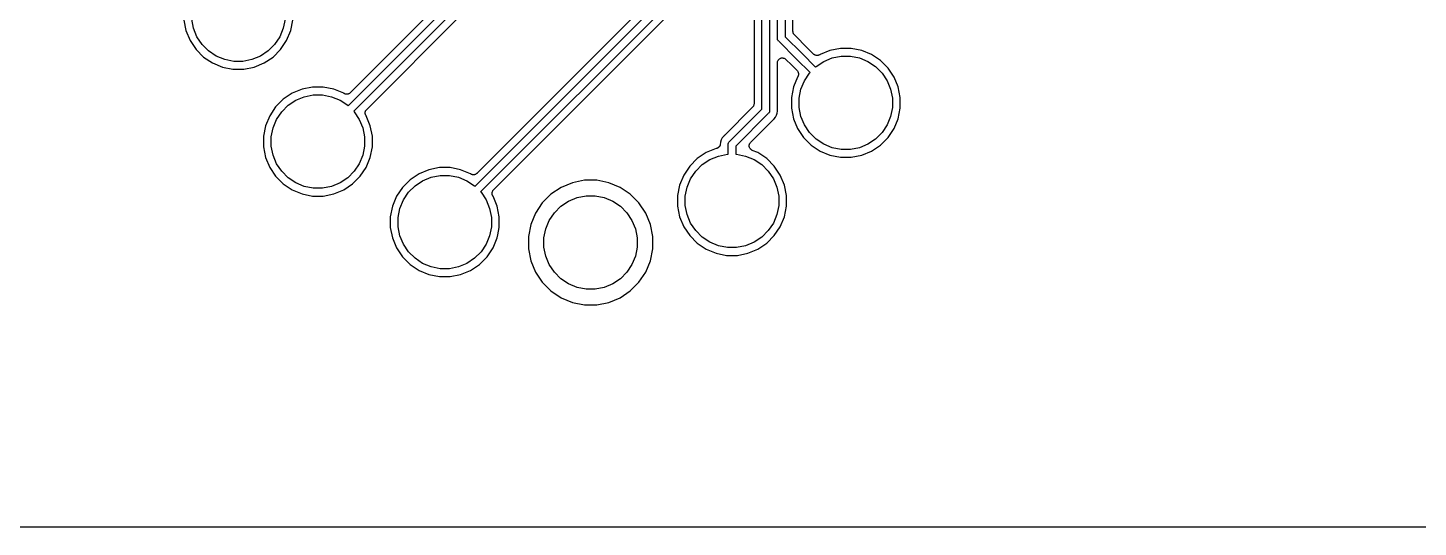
# Model space of a CAD drawing. Extents: x 69 to 176, y -105 to -48.
# Drawn here: x 104.31 to 140.03, y -105.19 to -92.36 of the extents above; entities that cross this region are included whole.
import ezdxf

# ---------------------------------------------------------------- set-up
doc = ezdxf.new("R2010")
doc.units = 0
doc.layers.add('BLACK', color=7, linetype='CONTINUOUS')

msp = doc.modelspace()

# ---------------------------------------------------------------- linework, layer by layer
at = {"layer": 'BLACK', "linetype": 'CONTINUOUS'}
for p, q in [((122.966, -82.6218), (122.966, -94.3111)), ((123.166, -94.4466), (123.166, -82.6057)), ((123.366, -82.6422), (123.366, -94.4831)), ((123.566, -92.6225), (123.566, -82.7899)), ((123.766, -82.8264), (123.766, -92.586)), ((123.966, -92.4505), (123.966, -84.4445)), ((115.798, -96.4296), (120.839, -91.3887)), ((120.602, -91.3431), (115.849, -96.0959)), ((112.54, -94.362), (115.165, -91.7364)), ((114.928, -91.6908), (112.59, -94.0283)), ((121.007, -91.5043), (115.94, -96.571)), ((116.274, -96.5201), (121.137, -91.6571)), ((108.565, -92.3714), (108.519, -92.1397)), ((110.917, -92.1397), (110.871, -92.3714)), ((115.332, -91.852), (112.681, -94.5035)), ((113.015, -94.4526), (115.463, -92.0048)), ((108.319, -92.1594), (108.373, -92.4297)), ((108.373, -92.4297), (108.478, -92.6843)), ((108.655, -92.5895), (108.565, -92.3714)), ((110.871, -92.3714), (110.78, -92.5895)), ((110.958, -92.6843), (111.063, -92.4297)), ((111.063, -92.4297), (111.117, -92.1594)), ((123.967, -92.4622), (123.966, -92.4505)), ((123.968, -92.4739), (123.967, -92.4622)), ((123.969, -92.4745), (123.968, -92.4739)), ((123.969, -92.4752), (123.969, -92.4745)), ((123.972, -92.4864), (123.969, -92.4752)), ((123.975, -92.4977), (123.972, -92.4864)), ((123.976, -92.4983), (123.975, -92.4977)), ((123.976, -92.4989), (123.976, -92.4983)), ((123.981, -92.5093), (123.976, -92.4989)), ((123.987, -92.5197), (123.981, -92.5093)), ((108.478, -92.6843), (108.631, -92.9134)), ((108.787, -92.7859), (108.655, -92.5895)), ((108.954, -92.9529), (108.787, -92.7859)), ((110.649, -92.7859), (110.482, -92.9529)), ((110.78, -92.5895), (110.649, -92.7859)), ((110.804, -92.9134), (110.958, -92.6843)), ((123.566, -92.6274), (123.566, -92.6225)), ((123.568, -92.647), (123.566, -92.6274)), ((123.572, -92.6618), (123.568, -92.647)), ((123.573, -92.6659), (123.572, -92.6618)), ((123.583, -92.6832), (123.573, -92.6659)), ((123.595, -92.6985), (123.583, -92.6832)), ((123.599, -92.7016), (123.595, -92.6985)), ((124.057, -93.1601), (123.599, -92.7016)), ((123.766, -92.586), (124.199, -93.0187)), ((123.987, -92.5202), (123.987, -92.5197)), ((123.987, -92.5208), (123.987, -92.5202)), ((123.995, -92.5299), (123.987, -92.5208)), ((124.002, -92.5391), (123.995, -92.5299)), ((124.003, -92.54), (124.002, -92.5391)), ((124.003, -92.5403), (124.003, -92.54)), ((124.003, -92.54), (124.003, -92.54)), ((124.003, -92.54), (124.003, -92.54)), ((124.352, -92.8886), (124.003, -92.5403)), ((108.631, -92.9134), (108.826, -93.1082)), ((108.826, -93.1082), (109.055, -93.2613)), ((109.15, -93.0841), (108.954, -92.9529)), ((109.368, -93.1745), (109.15, -93.0841)), ((109.6, -93.2205), (109.368, -93.1745)), ((109.836, -93.2205), (109.6, -93.2205)), ((110.068, -93.1745), (109.836, -93.2205)), ((110.286, -93.0841), (110.068, -93.1745)), ((110.482, -92.9529), (110.286, -93.0841)), ((110.38, -93.2613), (110.61, -93.1082)), ((110.61, -93.1082), (110.804, -92.9134)), ((123.569, -93.2319), (123.573, -93.2202)), ((123.573, -93.2202), (123.576, -93.2086)), ((123.576, -93.2082), (123.582, -93.1976)), ((123.576, -93.2085), (123.576, -93.2082)), ((123.576, -93.2086), (123.576, -93.2085)), ((123.582, -93.1976), (123.588, -93.1869)), ((123.588, -93.1865), (123.596, -93.1773)), ((123.588, -93.1867), (123.588, -93.1865)), ((123.588, -93.1869), (123.588, -93.1867)), ((123.596, -93.1773), (123.604, -93.1678)), ((123.604, -93.1675), (123.614, -93.1599)), ((123.604, -93.1677), (123.604, -93.1675)), ((123.604, -93.1678), (123.604, -93.1677)), ((123.614, -93.1599), (123.623, -93.1522)), ((123.623, -93.1521), (123.624, -93.152)), ((123.623, -93.1522), (123.623, -93.1521)), ((123.624, -93.152), (123.634, -93.1464)), ((123.634, -93.1464), (123.645, -93.1407)), ((123.645, -93.1406), (123.646, -93.1405)), ((123.645, -93.1407), (123.645, -93.1406)), ((123.646, -93.1405), (123.657, -93.1371)), ((123.657, -93.1371), (123.669, -93.1336)), ((123.669, -93.1335), (123.682, -93.1324)), ((123.669, -93.1336), (123.669, -93.1335)), ((123.669, -93.1336), (123.669, -93.1336)), ((123.682, -93.1324), (123.694, -93.1313)), ((123.694, -93.1313), (123.694, -93.1313)), ((123.694, -93.1313), (123.694, -93.1313)), ((123.694, -93.1313), (123.706, -93.1325)), ((123.706, -93.1325), (123.718, -93.1338)), ((123.718, -93.1338), (123.719, -93.1338)), ((123.719, -93.1338), (123.719, -93.1339)), ((123.719, -93.1339), (123.73, -93.1375)), ((123.73, -93.1375), (123.742, -93.141)), ((123.742, -93.141), (123.742, -93.1411)), ((123.742, -93.1411), (123.742, -93.1412)), ((123.742, -93.1412), (123.753, -93.1471)), ((123.753, -93.1471), (123.764, -93.1527)), ((123.764, -93.1527), (123.764, -93.1529)), ((123.764, -93.1529), (123.764, -93.153)), ((123.764, -93.153), (123.774, -93.1607)), ((123.774, -93.1607), (123.783, -93.1685)), ((123.783, -93.1685), (123.927, -93.3129)), ((124.405, -93.5078), (124.057, -93.1601)), ((124.057, -93.1601), (124.057, -93.1601)), ((124.199, -93.0187), (124.199, -93.0187)), ((124.199, -93.0187), (124.547, -93.3664)), ((124.496, -93.0326), (124.352, -92.8886)), ((124.352, -92.8886), (124.352, -92.8886)), ((124.505, -93.0402), (124.496, -93.0326)), ((124.514, -93.0478), (124.505, -93.0402)), ((124.514, -93.048), (124.514, -93.0478)), ((124.515, -93.0484), (124.514, -93.048)), ((124.525, -93.054), (124.515, -93.0484)), ((124.536, -93.0597), (124.525, -93.054)), ((124.536, -93.0598), (124.536, -93.0597)), ((124.537, -93.0601), (124.536, -93.0598)), ((124.548, -93.0636), (124.537, -93.0601)), ((124.559, -93.0671), (124.548, -93.0636)), ((124.56, -93.0672), (124.559, -93.0671)), ((124.559, -93.3536), (124.756, -93.2224)), ((124.56, -93.0673), (124.56, -93.0672)), ((124.572, -93.0685), (124.56, -93.0673)), ((124.584, -93.0698), (124.572, -93.0685)), ((124.585, -93.0698), (124.584, -93.0698)), ((124.597, -93.0687), (124.585, -93.0698)), ((124.585, -93.0698), (124.585, -93.0698)), ((124.609, -93.0677), (124.597, -93.0687)), ((124.61, -93.0675), (124.609, -93.0675)), ((124.609, -93.0675), (124.609, -93.0677)), ((124.621, -93.0641), (124.61, -93.0675)), ((124.633, -93.0608), (124.621, -93.0641)), ((124.644, -93.0549), (124.633, -93.0604)), ((124.633, -93.0604), (124.633, -93.0606)), ((124.633, -93.0606), (124.633, -93.0608)), ((124.655, -93.0494), (124.644, -93.0549)), ((124.656, -93.0484), (124.655, -93.0488)), ((124.655, -93.0488), (124.655, -93.0489)), ((124.655, -93.0489), (124.655, -93.0489)), ((124.655, -93.0489), (124.655, -93.0494)), ((124.661, -93.0451), (124.656, -93.0484)), ((124.916, -92.9397), (124.661, -93.0451)), ((124.756, -93.2224), (124.974, -93.132)), ((125.186, -92.8859), (124.916, -92.9397)), ((124.974, -93.132), (125.206, -93.0859)), ((125.461, -92.8859), (125.186, -92.8859)), ((125.206, -93.0859), (125.442, -93.0859)), ((125.442, -93.0859), (125.673, -93.132)), ((125.732, -92.9397), (125.461, -92.8859)), ((125.673, -93.132), (125.891, -93.2224)), ((125.986, -93.0451), (125.732, -92.9397)), ((125.891, -93.2224), (126.088, -93.3536)), ((126.215, -93.1982), (125.986, -93.0451)), ((126.41, -93.3931), (126.215, -93.1982)), ((109.055, -93.2613), (109.31, -93.3668)), ((109.31, -93.3668), (109.58, -93.4205)), ((109.58, -93.4205), (109.856, -93.4205)), ((109.856, -93.4205), (110.126, -93.3668)), ((110.126, -93.3668), (110.38, -93.2613)), ((123.566, -93.2565), (123.568, -93.2443)), ((123.566, -93.2569), (123.566, -93.2565)), ((123.566, -93.257), (123.566, -93.2569)), ((123.566, -93.2569), (123.566, -93.2569)), ((123.566, -93.2583), (123.566, -93.257)), ((123.566, -94.467), (123.566, -93.2583)), ((123.568, -93.2443), (123.569, -93.2323)), ((123.569, -93.2321), (123.569, -93.2319)), ((123.569, -93.2323), (123.569, -93.2321)), ((123.927, -93.3129), (123.927, -93.3129)), ((123.927, -93.3129), (124.071, -93.4569)), ((124.071, -93.4569), (124.072, -93.4574)), ((124.072, -93.4574), (124.072, -93.4574)), ((124.072, -93.4574), (124.072, -93.4575)), ((124.072, -93.4575), (124.073, -93.4582)), ((124.073, -93.4582), (124.08, -93.4675)), ((124.08, -93.4675), (124.088, -93.4767)), ((124.088, -93.4767), (124.088, -93.4771)), ((124.088, -93.4771), (124.088, -93.4775)), ((124.088, -93.4775), (124.094, -93.488)), ((124.094, -93.488), (124.099, -93.4986)), ((124.099, -93.4986), (124.099, -93.4991)), ((124.099, -93.4991), (124.1, -93.4995)), ((124.102, -93.5841), (124.099, -93.5954)), ((124.1, -93.4995), (124.103, -93.511)), ((124.106, -93.5727), (124.102, -93.5841)), ((124.103, -93.511), (124.106, -93.5224)), ((124.106, -93.5224), (124.106, -93.5229)), ((124.106, -93.5229), (124.106, -93.5233)), ((124.106, -93.5233), (124.107, -93.5352)), ((124.107, -93.5598), (124.106, -93.5717)), ((124.106, -93.5717), (124.106, -93.5722)), ((124.106, -93.5722), (124.106, -93.5727)), ((124.107, -93.5352), (124.109, -93.547)), ((124.109, -93.548), (124.107, -93.5598)), ((124.109, -93.547), (124.109, -93.5475)), ((124.109, -93.5475), (124.109, -93.548)), ((124.261, -93.7169), (124.392, -93.5206)), ((124.392, -93.5206), (124.405, -93.5078)), ((124.547, -93.3664), (124.559, -93.3536)), ((126.088, -93.3536), (126.255, -93.5206)), ((126.255, -93.5206), (126.386, -93.7169)), ((126.563, -93.6222), (126.41, -93.3931)), ((111.355, -93.9354), (111.1, -94.0408)), ((111.625, -93.8816), (111.355, -93.9354)), ((111.9, -93.8816), (111.625, -93.8816)), ((112.171, -93.9354), (111.9, -93.8816)), ((112.425, -94.0408), (112.171, -93.9354)), ((123.978, -93.8768), (123.925, -94.147)), ((124.084, -93.6222), (123.978, -93.8768)), ((124.087, -93.6173), (124.084, -93.6222)), ((124.093, -93.6067), (124.087, -93.6173)), ((124.099, -93.5963), (124.093, -93.6067)), ((124.099, -93.5954), (124.099, -93.5958)), ((124.099, -93.5958), (124.099, -93.5963)), ((124.125, -94.1667), (124.171, -93.9351)), ((124.171, -93.9351), (124.261, -93.7169)), ((126.386, -93.7169), (126.476, -93.9351)), ((126.476, -93.9351), (126.522, -94.1667)), ((126.669, -93.8768), (126.563, -93.6222)), ((126.722, -94.147), (126.669, -93.8768)), ((110.871, -94.1939), (110.676, -94.3887)), ((111.1, -94.0408), (110.871, -94.1939)), ((110.998, -94.3492), (111.195, -94.218)), ((111.195, -94.218), (111.413, -94.1277)), ((111.413, -94.1277), (111.644, -94.0816)), ((111.644, -94.0816), (111.881, -94.0816)), ((111.881, -94.0816), (112.112, -94.1277)), ((112.112, -94.1277), (112.33, -94.218)), ((112.33, -94.218), (112.527, -94.3492)), ((112.43, -94.0441), (112.425, -94.0408)), ((112.441, -94.0497), (112.43, -94.0441)), ((112.451, -94.0554), (112.441, -94.0497)), ((112.452, -94.0556), (112.451, -94.0554)), ((112.452, -94.0558), (112.452, -94.0556)), ((112.463, -94.0592), (112.452, -94.0558)), ((112.475, -94.0628), (112.463, -94.0592)), ((112.475, -94.0629), (112.475, -94.0628)), ((112.476, -94.063), (112.475, -94.0629)), ((112.487, -94.0642), (112.476, -94.063)), ((112.499, -94.0655), (112.487, -94.0642)), ((112.5, -94.0655), (112.499, -94.0655)), ((112.512, -94.0644), (112.5, -94.0655)), ((112.5, -94.0655), (112.5, -94.0655)), ((112.524, -94.0633), (112.512, -94.0644)), ((112.525, -94.0632), (112.524, -94.0632)), ((112.524, -94.0632), (112.524, -94.0633)), ((112.536, -94.0597), (112.525, -94.0632)), ((112.548, -94.0564), (112.536, -94.0597)), ((112.549, -94.056), (112.548, -94.0562)), ((112.548, -94.0562), (112.548, -94.0564)), ((112.559, -94.0505), (112.549, -94.056)), ((112.57, -94.045), (112.559, -94.0505)), ((112.571, -94.0445), (112.57, -94.0447)), ((112.57, -94.0447), (112.57, -94.045)), ((112.58, -94.037), (112.571, -94.0445)), ((112.589, -94.0296), (112.58, -94.037)), ((112.59, -94.0289), (112.589, -94.0296)), ((112.59, -94.0283), (112.59, -94.0288)), ((112.59, -94.0288), (112.59, -94.0289)), ((112.59, -94.0289), (112.59, -94.0289)), ((123.925, -94.147), (123.925, -94.4226)), ((124.125, -94.4029), (124.125, -94.1667)), ((126.522, -94.1667), (126.522, -94.4029)), ((126.722, -94.4226), (126.722, -94.147)), ((110.523, -94.6179), (110.417, -94.8724)), ((110.676, -94.3887), (110.523, -94.6179)), ((110.7, -94.7126), (110.831, -94.5162)), ((110.831, -94.5162), (110.998, -94.3492)), ((112.527, -94.3492), (112.54, -94.362)), ((112.681, -94.5035), (112.694, -94.5162)), ((112.694, -94.5162), (112.825, -94.7126)), ((112.978, -94.5409), (112.979, -94.5291)), ((112.978, -94.5414), (112.978, -94.5409)), ((112.978, -94.5419), (112.978, -94.5414)), ((112.979, -94.5537), (112.978, -94.5419)), ((112.979, -94.5291), (112.98, -94.5173)), ((112.98, -94.5656), (112.979, -94.5537)), ((112.98, -94.5163), (112.984, -94.5049)), ((112.98, -94.5168), (112.98, -94.5163)), ((112.98, -94.5173), (112.98, -94.5168)), ((112.98, -94.5661), (112.98, -94.5656)), ((112.98, -94.5666), (112.98, -94.5661)), ((112.983, -94.578), (112.98, -94.5666)), ((112.987, -94.5894), (112.983, -94.578)), ((112.984, -94.5049), (112.987, -94.4936)), ((112.987, -94.4936), (112.988, -94.4931)), ((112.987, -94.5899), (112.987, -94.5894)), ((112.987, -94.5904), (112.987, -94.5899)), ((112.992, -94.6008), (112.987, -94.5904)), ((112.988, -94.4926), (112.993, -94.4822)), ((112.988, -94.4931), (112.988, -94.4926)), ((112.998, -94.6115), (112.992, -94.6008)), ((112.993, -94.4822), (112.999, -94.4717)), ((112.998, -94.6123), (112.998, -94.6115)), ((112.999, -94.6123), (112.998, -94.6123)), ((112.998, -94.6123), (112.998, -94.6123)), ((112.999, -94.4713), (113, -94.4709)), ((112.999, -94.4717), (112.999, -94.4713)), ((112.999, -94.6129), (112.999, -94.6123)), ((113.002, -94.6179), (112.999, -94.6129)), ((113, -94.4709), (113.007, -94.4618)), ((113.108, -94.8724), (113.002, -94.6179)), ((113.007, -94.4618), (113.015, -94.4526)), ((122.929, -94.4009), (122.203, -95.1272)), ((122.333, -95.28), (123.166, -94.4466)), ((123.333, -94.5622), (122.5, -95.3956)), ((122.936, -94.3919), (122.929, -94.4009)), ((122.944, -94.3829), (122.936, -94.3919)), ((122.945, -94.3818), (122.944, -94.3823)), ((122.944, -94.3823), (122.944, -94.3829)), ((122.95, -94.3715), (122.945, -94.3818)), ((122.956, -94.3612), (122.95, -94.3715)), ((122.96, -94.3488), (122.956, -94.3599)), ((122.956, -94.3599), (122.956, -94.3605)), ((122.956, -94.3605), (122.956, -94.3612)), ((122.963, -94.3375), (122.96, -94.3488)), ((122.964, -94.3362), (122.963, -94.3369)), ((122.963, -94.3369), (122.963, -94.3375)), ((122.965, -94.3246), (122.964, -94.3362)), ((122.966, -94.3129), (122.965, -94.3246)), ((122.966, -94.3111), (122.966, -94.3116)), ((122.966, -94.3116), (122.966, -94.3116)), ((122.966, -94.3116), (122.966, -94.3116)), ((122.966, -94.3116), (122.966, -94.3129)), ((123.337, -94.5591), (123.333, -94.5622)), ((123.35, -94.5438), (123.337, -94.5591)), ((123.359, -94.5265), (123.35, -94.5438)), ((123.364, -94.5098), (123.359, -94.5265)), ((123.365, -94.5076), (123.364, -94.5098)), ((123.366, -94.4929), (123.365, -94.5031)), ((123.365, -94.5031), (123.365, -94.5076)), ((123.366, -94.4831), (123.367, -94.488)), ((123.367, -94.488), (123.366, -94.4929)), ((123.366, -94.4929), (123.366, -94.4929)), ((123.485, -94.6944), (123.517, -94.6555)), ((123.517, -94.6555), (123.535, -94.6213)), ((123.535, -94.6213), (123.545, -94.6034)), ((123.545, -94.6034), (123.562, -94.5468)), ((123.562, -94.5468), (123.567, -94.4965)), ((123.567, -94.4724), (123.566, -94.467)), ((123.567, -94.4777), (123.567, -94.4724)), ((123.567, -94.4795), (123.567, -94.4777)), ((123.568, -94.488), (123.567, -94.4795)), ((123.567, -94.4965), (123.568, -94.488)), ((123.567, -94.4965), (123.567, -94.4965)), ((123.925, -94.4226), (123.978, -94.6928)), ((124.171, -94.6345), (124.125, -94.4029)), ((124.261, -94.8527), (124.171, -94.6345)), ((126.476, -94.6345), (126.386, -94.8527)), ((126.522, -94.4029), (126.476, -94.6345)), ((126.669, -94.6928), (126.722, -94.4226)), ((110.417, -94.8724), (110.364, -95.1427)), ((110.564, -95.1624), (110.61, -94.9308)), ((110.61, -94.9308), (110.7, -94.7126)), ((112.825, -94.7126), (112.915, -94.9308)), ((112.915, -94.9308), (112.961, -95.1624)), ((113.161, -95.1427), (113.108, -94.8724)), ((122.88, -95.2989), (123.464, -94.715)), ((123.464, -94.715), (123.465, -94.7137)), ((123.465, -94.7137), (123.469, -94.7104)), ((123.469, -94.7104), (123.473, -94.7066)), ((123.473, -94.7066), (123.479, -94.7012)), ((123.479, -94.7012), (123.485, -94.6945)), ((123.485, -94.6945), (123.485, -94.6944)), ((123.978, -94.6928), (124.084, -94.9474)), ((124.084, -94.9474), (124.237, -95.1765)), ((124.392, -95.049), (124.261, -94.8527)), ((126.386, -94.8527), (126.255, -95.049)), ((126.41, -95.1765), (126.563, -94.9474)), ((126.563, -94.9474), (126.669, -94.6928)), ((110.364, -95.1427), (110.364, -95.4183)), ((110.564, -95.3986), (110.564, -95.1624)), ((112.961, -95.1624), (112.961, -95.3986)), ((113.161, -95.4183), (113.161, -95.1427)), ((122.095, -95.3655), (122.094, -95.3721)), ((122.097, -95.3591), (122.095, -95.3655)), ((122.098, -95.3534), (122.097, -95.3591)), ((122.099, -95.3479), (122.098, -95.3534)), ((122.103, -95.3131), (122.099, -95.3461)), ((122.099, -95.3461), (122.099, -95.3479)), ((122.104, -95.2953), (122.103, -95.3131)), ((122.103, -95.3131), (122.103, -95.3131)), ((122.122, -95.2388), (122.104, -95.2953)), ((122.125, -95.2331), (122.122, -95.2388)), ((122.149, -95.1867), (122.125, -95.2331)), ((122.125, -95.2331), (122.125, -95.2331)), ((122.181, -95.1477), (122.149, -95.1867)), ((122.187, -95.141), (122.181, -95.1476)), ((122.181, -95.1476), (122.181, -95.1477)), ((122.194, -95.1355), (122.187, -95.141)), ((122.197, -95.1318), (122.194, -95.1355)), ((122.201, -95.1284), (122.197, -95.1318)), ((122.203, -95.1272), (122.201, -95.1284)), ((122.3, -95.3541), (122.302, -95.3345)), ((122.3, -95.359), (122.3, -95.3541)), ((122.3, -95.6056), (122.3, -95.359)), ((122.302, -95.3345), (122.307, -95.3157)), ((122.307, -95.3157), (122.317, -95.2983)), ((122.317, -95.2983), (122.321, -95.2928)), ((122.321, -95.2928), (122.329, -95.2831)), ((122.329, -95.2831), (122.333, -95.28)), ((122.844, -95.3756), (122.845, -95.3636)), ((122.845, -95.3629), (122.849, -95.3514)), ((122.845, -95.3633), (122.845, -95.3629)), ((122.845, -95.3636), (122.845, -95.3633)), ((122.849, -95.3514), (122.852, -95.3399)), ((122.852, -95.3393), (122.858, -95.3286)), ((122.852, -95.3396), (122.852, -95.3393)), ((122.852, -95.3399), (122.852, -95.3396)), ((122.858, -95.3286), (122.864, -95.318)), ((122.864, -95.3175), (122.872, -95.3082)), ((122.864, -95.3178), (122.864, -95.3175)), ((122.864, -95.318), (122.864, -95.3178)), ((122.872, -95.3082), (122.88, -95.2989)), ((124.237, -95.1765), (124.432, -95.3714)), ((124.559, -95.216), (124.392, -95.049)), ((124.756, -95.3472), (124.559, -95.216)), ((124.974, -95.4376), (124.756, -95.3472)), ((125.891, -95.3472), (125.673, -95.4376)), ((126.088, -95.216), (125.891, -95.3472)), ((126.255, -95.049), (126.088, -95.216)), ((126.215, -95.3714), (126.41, -95.1765)), ((110.364, -95.4183), (110.417, -95.6885)), ((110.417, -95.6885), (110.523, -95.9431)), ((110.61, -95.6302), (110.564, -95.3986)), ((110.7, -95.8484), (110.61, -95.6302)), ((112.915, -95.6302), (112.825, -95.8484)), ((112.961, -95.3986), (112.915, -95.6302)), ((113.002, -95.9431), (113.108, -95.6885)), ((113.108, -95.6885), (113.161, -95.4183)), ((121.508, -95.7179), (121.313, -95.9127)), ((121.737, -95.5648), (121.508, -95.7179)), ((121.992, -95.4594), (121.737, -95.5648)), ((121.832, -95.742), (122.05, -95.6517)), ((121.998, -95.4582), (121.992, -95.4594)), ((122.003, -95.4566), (121.998, -95.4582)), ((122.009, -95.4555), (122.003, -95.4566)), ((122.015, -95.453), (122.009, -95.4555)), ((122.022, -95.451), (122.015, -95.453)), ((122.027, -95.4483), (122.022, -95.451)), ((122.032, -95.4462), (122.027, -95.4483)), ((122.037, -95.4425), (122.032, -95.4462)), ((122.043, -95.4394), (122.037, -95.4425)), ((122.048, -95.4358), (122.043, -95.4394)), ((122.053, -95.4327), (122.048, -95.4358)), ((122.05, -95.6517), (122.282, -95.6056)), ((122.057, -95.4279), (122.053, -95.4327)), ((122.063, -95.4237), (122.057, -95.4279)), ((122.066, -95.4193), (122.063, -95.4237)), ((122.07, -95.4153), (122.066, -95.4193)), ((122.074, -95.4098), (122.07, -95.4153)), ((122.078, -95.4046), (122.074, -95.4098)), ((122.081, -95.3996), (122.078, -95.4046)), ((122.084, -95.3949), (122.081, -95.3996)), ((122.087, -95.3887), (122.084, -95.3949)), ((122.09, -95.3828), (122.087, -95.3887)), ((122.092, -95.3773), (122.09, -95.3828)), ((122.094, -95.3721), (122.092, -95.3773)), ((122.282, -95.6056), (122.3, -95.6056)), ((122.5, -95.3956), (122.5, -95.6056)), ((122.5, -95.6056), (122.518, -95.6056)), ((122.518, -95.6056), (122.75, -95.6517)), ((122.75, -95.6517), (122.968, -95.742)), ((122.842, -95.3876), (122.844, -95.3756)), ((122.842, -95.3879), (122.842, -95.3876)), ((122.842, -95.3883), (122.842, -95.3879)), ((122.844, -95.4002), (122.842, -95.3883)), ((122.845, -95.4123), (122.844, -95.4002)), ((122.845, -95.4126), (122.845, -95.4123)), ((122.845, -95.4129), (122.845, -95.4126)), ((122.848, -95.4245), (122.845, -95.4129)), ((122.852, -95.4361), (122.848, -95.4245)), ((122.852, -95.4364), (122.852, -95.4361)), ((122.852, -95.4367), (122.852, -95.4364)), ((122.857, -95.4474), (122.852, -95.4367)), ((122.863, -95.4581), (122.857, -95.4474)), ((122.863, -95.4583), (122.863, -95.4581)), ((122.863, -95.4586), (122.863, -95.4583)), ((122.871, -95.468), (122.863, -95.4586)), ((122.878, -95.4774), (122.871, -95.468)), ((122.879, -95.4776), (122.878, -95.4774)), ((122.879, -95.4779), (122.879, -95.4776)), ((122.888, -95.4856), (122.879, -95.4779)), ((122.897, -95.4934), (122.888, -95.4856)), ((122.898, -95.4935), (122.897, -95.4934)), ((122.898, -95.4937), (122.898, -95.4935)), ((122.909, -95.4995), (122.898, -95.4937)), ((122.919, -95.5053), (122.909, -95.4995)), ((122.92, -95.5056), (122.919, -95.5053)), ((122.921, -95.506), (122.92, -95.5056)), ((122.92, -95.5056), (122.92, -95.5056)), ((122.92, -95.5056), (122.92, -95.5056)), ((123.063, -95.5648), (122.921, -95.506)), ((123.292, -95.7179), (123.063, -95.5648)), ((123.487, -95.9127), (123.292, -95.7179)), ((124.432, -95.3714), (124.661, -95.5245)), ((124.661, -95.5245), (124.916, -95.6299)), ((124.916, -95.6299), (125.186, -95.6837)), ((125.206, -95.4837), (124.974, -95.4376)), ((125.186, -95.6837), (125.461, -95.6837)), ((125.442, -95.4837), (125.206, -95.4837)), ((125.673, -95.4376), (125.442, -95.4837)), ((125.461, -95.6837), (125.732, -95.6299)), ((125.732, -95.6299), (125.986, -95.5245)), ((125.986, -95.5245), (126.215, -95.3714)), ((110.523, -95.9431), (110.676, -96.1722)), ((110.831, -96.0447), (110.7, -95.8484)), ((110.998, -96.2117), (110.831, -96.0447)), ((112.694, -96.0447), (112.527, -96.2117)), ((112.825, -95.8484), (112.694, -96.0447)), ((112.849, -96.1722), (113.002, -95.9431)), ((114.613, -96.0029), (114.359, -96.1084)), ((114.884, -95.9492), (114.613, -96.0029)), ((115.159, -95.9492), (114.884, -95.9492)), ((115.429, -96.0029), (115.159, -95.9492)), ((115.684, -96.1084), (115.429, -96.0029)), ((121.313, -95.9127), (121.16, -96.1419)), ((121.338, -96.2366), (121.469, -96.0402)), ((121.469, -96.0402), (121.636, -95.8732)), ((121.636, -95.8732), (121.832, -95.742)), ((122.968, -95.742), (123.164, -95.8732)), ((123.164, -95.8732), (123.331, -96.0402)), ((123.331, -96.0402), (123.462, -96.2366)), ((123.64, -96.1419), (123.487, -95.9127)), ((110.676, -96.1722), (110.871, -96.3671)), ((110.871, -96.3671), (111.1, -96.5202)), ((111.195, -96.3429), (110.998, -96.2117)), ((111.413, -96.4333), (111.195, -96.3429)), ((111.644, -96.4794), (111.413, -96.4333)), ((112.112, -96.4333), (111.881, -96.4794)), ((112.33, -96.3429), (112.112, -96.4333)), ((112.527, -96.2117), (112.33, -96.3429)), ((112.425, -96.5202), (112.654, -96.3671)), ((112.654, -96.3671), (112.849, -96.1722)), ((114.13, -96.2615), (113.935, -96.4563)), ((114.09, -96.5838), (114.257, -96.4168)), ((114.359, -96.1084), (114.13, -96.2615)), ((114.257, -96.4168), (114.453, -96.2856)), ((114.453, -96.2856), (114.672, -96.1952)), ((114.672, -96.1952), (114.903, -96.1492)), ((114.903, -96.1492), (115.139, -96.1492)), ((115.139, -96.1492), (115.371, -96.1952)), ((115.371, -96.1952), (115.589, -96.2856)), ((115.589, -96.2856), (115.786, -96.4168)), ((115.689, -96.1117), (115.684, -96.1084)), ((115.699, -96.1173), (115.689, -96.1117)), ((115.71, -96.123), (115.699, -96.1173)), ((115.71, -96.1231), (115.71, -96.123)), ((115.711, -96.1234), (115.71, -96.1231)), ((115.722, -96.1268), (115.711, -96.1234)), ((115.733, -96.1304), (115.722, -96.1268)), ((115.734, -96.1304), (115.733, -96.1304)), ((115.734, -96.1306), (115.734, -96.1304)), ((115.746, -96.1318), (115.734, -96.1306)), ((115.758, -96.1331), (115.746, -96.1318)), ((115.759, -96.133), (115.758, -96.1331)), ((115.771, -96.1319), (115.759, -96.1331)), ((115.759, -96.1331), (115.759, -96.133)), ((115.783, -96.1309), (115.771, -96.1319)), ((115.784, -96.1307), (115.783, -96.1308)), ((115.783, -96.1308), (115.783, -96.1309)), ((115.795, -96.1273), (115.784, -96.1307)), ((115.786, -96.4168), (115.798, -96.4296)), ((115.807, -96.124), (115.795, -96.1273)), ((115.808, -96.1236), (115.807, -96.1238)), ((115.807, -96.1238), (115.807, -96.124)), ((115.818, -96.118), (115.808, -96.1236)), ((115.829, -96.1126), (115.818, -96.118)), ((115.839, -96.1045), (115.829, -96.112)), ((115.829, -96.112), (115.829, -96.1123)), ((115.829, -96.1123), (115.829, -96.1126)), ((115.848, -96.0971), (115.839, -96.1045)), ((115.849, -96.0964), (115.848, -96.0971)), ((115.849, -96.0959), (115.849, -96.0964)), ((115.849, -96.0964), (115.849, -96.0964)), ((115.849, -96.0964), (115.849, -96.0964)), ((118.301, -96.3364), (118.011, -96.4569)), ((118.61, -96.2749), (118.301, -96.3364)), ((118.925, -96.2749), (118.61, -96.2749)), ((119.234, -96.3364), (118.925, -96.2749)), ((119.525, -96.4569), (119.234, -96.3364)), ((121.055, -96.3964), (121.001, -96.6667)), ((121.16, -96.1419), (121.055, -96.3964)), ((121.247, -96.4548), (121.338, -96.2366)), ((123.462, -96.2366), (123.553, -96.4548)), ((123.745, -96.3964), (123.64, -96.1419)), ((123.799, -96.6667), (123.745, -96.3964)), ((111.1, -96.5202), (111.355, -96.6256)), ((111.355, -96.6256), (111.625, -96.6794)), ((111.625, -96.6794), (111.9, -96.6794)), ((111.881, -96.4794), (111.644, -96.4794)), ((111.9, -96.6794), (112.171, -96.6256)), ((112.171, -96.6256), (112.425, -96.5202)), ((113.782, -96.6854), (113.676, -96.94)), ((113.935, -96.4563), (113.782, -96.6854)), ((113.869, -96.9983), (113.959, -96.7802)), ((113.959, -96.7802), (114.09, -96.5838)), ((115.94, -96.571), (115.953, -96.5838)), ((115.953, -96.5838), (116.084, -96.7802)), ((116.084, -96.7802), (116.174, -96.9983)), ((116.236, -96.6085), (116.238, -96.5967)), ((116.236, -96.609), (116.236, -96.6085)), ((116.236, -96.6095), (116.236, -96.609)), ((116.237, -96.6213), (116.236, -96.6095)), ((116.238, -96.6332), (116.237, -96.6213)), ((116.238, -96.5967), (116.239, -96.5848)), ((116.239, -96.6337), (116.238, -96.6332)), ((116.239, -96.5839), (116.243, -96.5725)), ((116.239, -96.5844), (116.239, -96.5839)), ((116.239, -96.5848), (116.239, -96.5844)), ((116.239, -96.6342), (116.239, -96.6337)), ((116.242, -96.6455), (116.239, -96.6342)), ((116.245, -96.657), (116.242, -96.6455)), ((116.243, -96.5725), (116.246, -96.5611)), ((116.246, -96.6574), (116.245, -96.657)), ((116.246, -96.5602), (116.252, -96.5497)), ((116.246, -96.5607), (116.246, -96.5602)), ((116.246, -96.5611), (116.246, -96.5607)), ((116.246, -96.6579), (116.246, -96.6574)), ((116.251, -96.6684), (116.246, -96.6579)), ((116.257, -96.679), (116.251, -96.6684)), ((116.252, -96.5497), (116.258, -96.5393)), ((116.257, -96.6798), (116.257, -96.679)), ((116.257, -96.6799), (116.257, -96.6798)), ((116.257, -96.6798), (116.257, -96.6798)), ((116.258, -96.6805), (116.257, -96.6799)), ((116.258, -96.5385), (116.266, -96.5294)), ((116.258, -96.5389), (116.258, -96.5385)), ((116.258, -96.5393), (116.258, -96.5389)), ((116.261, -96.6854), (116.258, -96.6805)), ((116.366, -96.94), (116.261, -96.6854)), ((116.266, -96.5294), (116.274, -96.5201)), ((117.749, -96.6319), (117.526, -96.8546)), ((118.011, -96.4569), (117.749, -96.6319)), ((118.2, -96.8114), (118.418, -96.721)), ((118.418, -96.721), (118.65, -96.6749)), ((118.65, -96.6749), (118.886, -96.6749)), ((118.886, -96.6749), (119.118, -96.721)), ((119.118, -96.721), (119.336, -96.8114)), ((119.787, -96.6319), (119.525, -96.4569)), ((120.01, -96.8546), (119.787, -96.6319)), ((121.001, -96.6667), (121.001, -96.9423)), ((121.201, -96.6864), (121.247, -96.4548)), ((121.201, -96.9226), (121.201, -96.6864)), ((123.553, -96.4548), (123.599, -96.6864)), ((123.599, -96.6864), (123.599, -96.9226)), ((123.799, -96.9423), (123.799, -96.6667)), ((113.676, -96.94), (113.622, -97.2103)), ((113.822, -97.23), (113.869, -96.9983)), ((116.174, -96.9983), (116.22, -97.23)), ((116.42, -97.2103), (116.366, -96.94)), ((117.351, -97.1165), (117.23, -97.4074)), ((117.526, -96.8546), (117.351, -97.1165)), ((117.705, -97.3059), (117.837, -97.1096)), ((117.837, -97.1096), (118.004, -96.9426)), ((118.004, -96.9426), (118.2, -96.8114)), ((119.336, -96.8114), (119.532, -96.9426)), ((119.532, -96.9426), (119.699, -97.1096)), ((119.699, -97.1096), (119.83, -97.3059)), ((120.185, -97.1165), (120.01, -96.8546)), ((120.305, -97.4074), (120.185, -97.1165)), ((121.001, -96.9423), (121.055, -97.2125)), ((121.247, -97.1542), (121.201, -96.9226)), ((121.338, -97.3724), (121.247, -97.1542)), ((123.553, -97.1542), (123.462, -97.3724)), ((123.599, -96.9226), (123.553, -97.1542)), ((123.745, -97.2125), (123.799, -96.9423)), ((113.622, -97.2103), (113.622, -97.4858)), ((113.622, -97.4858), (113.676, -97.7561)), ((113.822, -97.4661), (113.822, -97.23)), ((113.869, -97.6977), (113.822, -97.4661)), ((116.22, -97.4661), (116.174, -97.6977)), ((116.22, -97.23), (116.22, -97.4661)), ((116.382, -97.6791), (116.42, -97.4858)), ((116.42, -97.4858), (116.42, -97.2103)), ((117.23, -97.4074), (117.169, -97.7163)), ((117.615, -97.5241), (117.705, -97.3059)), ((119.83, -97.3059), (119.921, -97.5241)), ((120.367, -97.7163), (120.305, -97.4074)), ((121.055, -97.2125), (121.16, -97.4671)), ((121.16, -97.4671), (121.313, -97.6962)), ((121.469, -97.5687), (121.338, -97.3724)), ((123.462, -97.3724), (123.331, -97.5687)), ((123.487, -97.6962), (123.64, -97.4671)), ((123.64, -97.4671), (123.745, -97.2125)), ((113.676, -97.7561), (113.782, -98.0107)), ((113.959, -97.9159), (113.869, -97.6977)), ((116.174, -97.6977), (116.084, -97.9159)), ((116.261, -98.0107), (116.366, -97.7561)), ((116.366, -97.7561), (116.382, -97.6791)), ((116.382, -97.6791), (116.382, -97.6791)), ((117.169, -97.7163), (117.169, -98.0313)), ((117.569, -97.7557), (117.615, -97.5241)), ((117.569, -97.9919), (117.569, -97.7557)), ((119.921, -97.5241), (119.967, -97.7557)), ((119.967, -97.7557), (119.967, -97.9919)), ((120.367, -98.0313), (120.367, -97.7163)), ((121.313, -97.6962), (121.508, -97.8911)), ((121.636, -97.7357), (121.469, -97.5687)), ((121.832, -97.8669), (121.636, -97.7357)), ((122.05, -97.9573), (121.832, -97.8669)), ((122.968, -97.8669), (122.75, -97.9573)), ((123.164, -97.7357), (122.968, -97.8669)), ((123.331, -97.5687), (123.164, -97.7357)), ((123.292, -97.8911), (123.487, -97.6962)), ((113.782, -98.0107), (113.935, -98.2398)), ((114.09, -98.1123), (113.959, -97.9159)), ((114.257, -98.2793), (114.09, -98.1123)), ((115.953, -98.1123), (115.786, -98.2793)), ((116.084, -97.9159), (115.953, -98.1123)), ((116.108, -98.2398), (116.261, -98.0107)), ((117.169, -98.0313), (117.23, -98.3402)), ((117.615, -98.2235), (117.569, -97.9919)), ((117.705, -98.4417), (117.615, -98.2235)), ((119.921, -98.2235), (119.83, -98.4417)), ((119.967, -97.9919), (119.921, -98.2235)), ((120.305, -98.3402), (120.367, -98.0313)), ((121.508, -97.8911), (121.737, -98.0442)), ((121.737, -98.0442), (121.992, -98.1496)), ((121.992, -98.1496), (122.262, -98.2034)), ((122.282, -98.0034), (122.05, -97.9573)), ((122.262, -98.2034), (122.538, -98.2034)), ((122.518, -98.0034), (122.282, -98.0034)), ((122.75, -97.9573), (122.518, -98.0034)), ((122.538, -98.2034), (122.808, -98.1496)), ((122.808, -98.1496), (123.063, -98.0442)), ((123.063, -98.0442), (123.292, -97.8911)), ((113.935, -98.2398), (114.13, -98.4346)), ((114.13, -98.4346), (114.359, -98.5877)), ((114.453, -98.4105), (114.257, -98.2793)), ((114.672, -98.5008), (114.453, -98.4105)), ((114.903, -98.5469), (114.672, -98.5008)), ((115.139, -98.5469), (114.903, -98.5469)), ((115.371, -98.5008), (115.139, -98.5469)), ((115.589, -98.4105), (115.371, -98.5008)), ((115.786, -98.2793), (115.589, -98.4105)), ((115.684, -98.5877), (115.913, -98.4346)), ((115.913, -98.4346), (116.108, -98.2398)), ((117.23, -98.3402), (117.351, -98.6312)), ((117.837, -98.6381), (117.705, -98.4417)), ((119.83, -98.4417), (119.699, -98.6381)), ((120.185, -98.6312), (120.305, -98.3402)), ((114.359, -98.5877), (114.613, -98.6932)), ((114.613, -98.6932), (114.884, -98.7469)), ((114.884, -98.7469), (115.159, -98.7469)), ((115.159, -98.7469), (115.429, -98.6932)), ((115.429, -98.6932), (115.684, -98.5877)), ((117.351, -98.6312), (117.526, -98.893)), ((117.526, -98.893), (117.749, -99.1158)), ((118.004, -98.8051), (117.837, -98.6381)), ((118.2, -98.9363), (118.004, -98.8051)), ((118.418, -99.0266), (118.2, -98.9363)), ((119.336, -98.9363), (119.118, -99.0266)), ((119.532, -98.8051), (119.336, -98.9363)), ((119.699, -98.6381), (119.532, -98.8051)), ((119.787, -99.1158), (120.01, -98.893)), ((120.01, -98.893), (120.185, -98.6312)), ((117.749, -99.1158), (118.011, -99.2907)), ((118.011, -99.2907), (118.301, -99.4113)), ((118.65, -99.0727), (118.418, -99.0266)), ((118.886, -99.0727), (118.65, -99.0727)), ((119.118, -99.0266), (118.886, -99.0727)), ((119.234, -99.4113), (119.525, -99.2907)), ((119.525, -99.2907), (119.787, -99.1158)), ((118.301, -99.4113), (118.61, -99.4727)), ((118.61, -99.4727), (118.925, -99.4727)), ((118.925, -99.4727), (119.234, -99.4113)), ((166.364, -105.185), (85.0986, -105.185))]:
    msp.add_line(p, q, dxfattribs=at)

doc.saveas('drawing.dxf')
